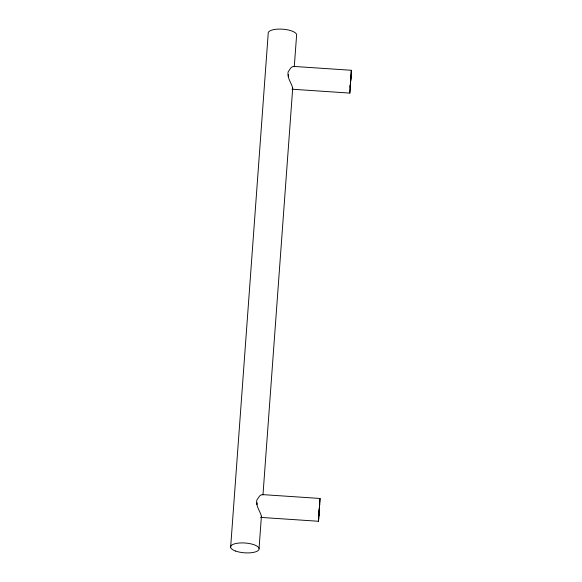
<?xml version="1.0" encoding="UTF-8"?>
<svg xmlns="http://www.w3.org/2000/svg" width="582" height="582" viewBox="0 0 582 582"><rect width="100%" height="100%" fill="white"/><g stroke="black" fill="none" stroke-linecap="round" stroke-linejoin="round"><path stroke-width="0.87" d="M230.632 547.393L268.2 33.581A14.317 4.918 4.2 0 1 281.244 29.107A14.317 4.918 4.2 0 1 296.645 34.607L294.274 66.792L293.59 66.413L292.36 66.792L290.825 67.898L288.083 72.008C287.013 77.828 291.276 82.651 292.717 88.02L262.969 494.969L262.286 494.591L261.063 494.969L259.528 496.075L256.778 500.185C255.709 506.005 259.972 510.829 261.413 516.198L259.063 548.419M257.011 504.63L257.142 502.826M288.308 76.453L288.446 74.641M292.717 88.02L292.55 89.061M261.413 516.198L261.245 517.245M293.59 66.413L351.339 70.276L349.818 93.091L292.026 89.221M349.818 93.091L351.339 70.276M262.286 494.591L320.035 498.461L318.514 521.268L260.721 517.398M318.514 521.268L320.035 498.461M350.189 86.856L350.204 87.365L350.968 76.06L350.189 86.856M318.907 514.524L318.885 515.543L319.663 504.179L318.907 514.524M235.601 551.067A14.317 4.918 4.2 0 0 258.895 549.699A14.317 4.918 4.2 0 0 240.046 542.962A14.317 4.918 4.2 0 0 235.601 551.067"/></g></svg>
